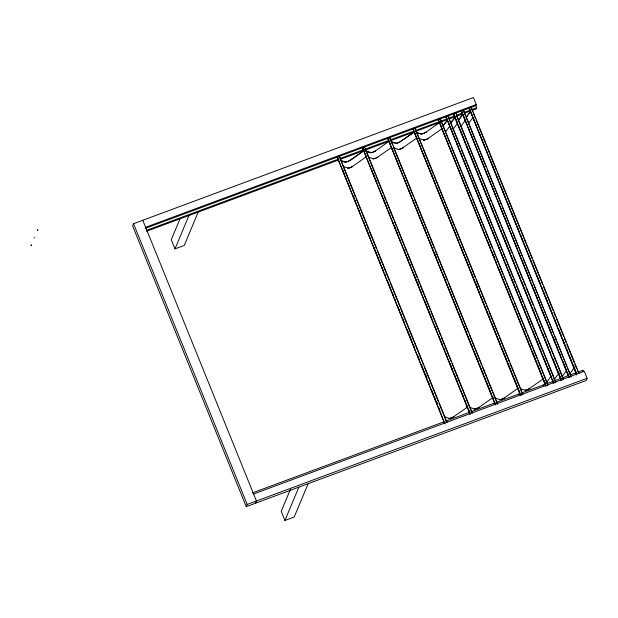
<?xml version="1.0" encoding="UTF-8"?>
<svg xmlns="http://www.w3.org/2000/svg" width="618" height="618" viewBox="0 0 618 618"><rect width="100%" height="100%" fill="white"/><g stroke="black" fill="none" stroke-linecap="round" stroke-linejoin="round"><path stroke-width="0.93" d="M472.615 110.243L476.231 108.899L476.694 107.795L475.829 105.663L476.285 104.558L473.45 97.536L133.519 223.701L132.6 225.902L246.25 506.66L586.181 380.495L587.1 378.293L584.257 371.271L253.604 493.991M180.093 218.656L171.286 239.707L174.994 248.861L184.264 245.423L198.208 212.082M174.994 248.861L188.938 215.528M337.15 156.918L444.813 423.77L337.15 156.918L339.313 156.115L447.162 422.527M337.389 157.296L338.517 159.877M344.921 170.862L339.313 156.115M470.059 414.4L362.403 147.547L364.566 146.744L472.407 413.156M362.635 147.918L362.218 147.996M364.566 146.744L363.917 147.362M495.312 405.029L387.648 138.177L389.811 137.374L497.66 403.786M387.888 138.548L387.463 138.625M389.124 138.092L389.811 137.374M246.25 506.66L247.177 504.45L133.519 223.701M255.52 503.214L256.447 501.013L142.789 220.255M520.194 394.763L412.901 128.807L415.064 128.003L522.905 394.415L520.742 395.219L412.901 128.807M414.369 128.722L415.064 128.003M545.81 386.289L438.147 119.436L440.31 118.633L548.158 385.045L545.995 385.848L438.147 119.436M438.386 119.807L437.961 119.877M440.124 119.073L440.31 118.633M553.535 383.423L445.872 116.57L448.035 115.767L555.883 382.179M446.111 116.941L445.686 117.011M290.406 489.371L281.236 511.31L284.937 520.464L294.207 517.019L308.158 483.685M447.347 116.485L448.035 115.767M453.597 113.704L561.26 380.557L453.411 114.145L455.76 112.901L563.608 379.313L562.164 379.846M453.836 114.075L453.411 114.145M284.937 520.464L298.888 487.123M455.574 113.341L455.76 112.901M567.525 367.942L571.148 376.887L463.485 110.035L461.322 110.838L568.985 377.691M462.797 110.746L463.485 110.035M469.047 107.965L576.71 374.817L469.047 107.965L471.21 107.169L579.058 373.573M469.286 108.343L468.861 108.413M470.522 107.88L471.21 107.169M582.473 371.341L582.936 370.236L578.417 371.912M442.843 126.049L447.177 120.224M443.145 125.948L446.945 120.85M454.902 117.358L450.452 123.26M455.211 117.25L450.499 123.306M445.315 132.152L449.649 126.335M458.293 120.309L462.627 114.492M459.135 119.483L462.395 115.11M453.04 129.286L457.374 123.461M466.018 117.443L470.352 111.626M466.32 117.343L467.95 115.157M469.031 113.704L470.661 111.518M460.765 126.412L465.099 120.595M468.49 123.546L472.824 117.729M546.606 382.357L550.939 376.54M559.205 372.948L554.037 379.668M562.056 376.625L566.389 370.808M569.781 373.759L574.655 367.208M350.128 160.325L363.956 150.583M363.469 151.039L350.414 160.24L347.022 161.785M352.36 166.59L366.428 156.686M389.201 141.213L375.141 151.116M391.673 147.316L377.613 157.219M414.454 131.843L399.645 142.14M414.732 131.75L399.174 142.356M416.926 137.945L402.117 148.243M425.879 132.213L439.985 122.379M428.351 138.316L442.171 128.575M467.718 406.891L453.318 416.988M492.963 397.521L478.896 407.424M493.504 403.739L495.041 402.65M518.216 388.15L503.817 398.247M518.757 394.361L520.286 393.28M543.461 378.78L528.653 389.077M543.237 385.532L545.539 383.909L544.497 381.345M375.659 150.862L373.929 151.727M426.157 132.121L424.898 132.77M428.112 138.478L428.629 138.223M504.667 397.807L502.419 398.88M529.92 388.436L529.07 388.876M350.159 160.41L347.61 161.576M352.623 166.512L349.494 167.887M377.876 157.142L376.872 157.613M425.902 132.298L424.427 132.986M403.121 147.772L401.646 148.459M428.374 138.401L427.37 138.872M453.913 416.725L452.909 417.196M478.571 407.617L479.166 407.355M375.033 151.256L372.268 152.414M352.252 166.729L350.082 167.679M377.505 157.358L374.74 158.517M428.004 138.61L426.891 139.089M478.154 407.826L478.788 407.563M452.438 417.413L453.079 417.165M477.683 408.042L478.324 407.795M503.577 398.425L501.862 399.143M528.823 389.054L526.528 389.981M398.664 142.573L399.282 142.356M423.909 133.202L424.535 132.986M376.509 157.829L375.327 158.308M401.754 148.459L399.437 149.324M425.238 139.776L427.007 139.089M451.92 417.629L452.546 417.413M477.791 408.042L476.617 408.513M528.29 389.301L527.115 389.773M372.855 152.206L373.457 151.974M398.703 142.603L396.965 143.214M423.353 133.465L423.956 133.233M400.58 148.938L401.175 148.706M425.825 139.568L426.428 139.336M451.372 417.884L451.967 417.652M37.35 230.074L37.968 229.842M37.227 230.367L37.845 230.135M34.06 237.922L34.678 237.698M31.024 245.191L31.642 244.96M30.9 245.485L31.518 245.253M145.632 227.277L476.285 104.558M145.168 228.382L475.829 105.663M336.964 157.366L339.127 156.563M412.716 129.247L413.179 129.077M146.937 230.182L338.471 159.096M340.271 158.424L388.158 140.657M389.966 139.985L413.45 131.271M415.257 130.599L438.749 121.877M440.557 121.205L446.876 118.865M448.683 118.192L454.106 116.176M456.818 115.172L462.233 113.164M464.041 112.491L470.368 110.143M472.175 109.471L476.694 107.795M146.481 231.286L338.007 160.201M339.815 159.529L363.299 150.815M365.107 150.143L388.598 141.422M390.406 140.749L447.324 119.629M449.124 118.957L462.681 113.928M464.489 113.256L470.808 110.908M252.275 492.955L443.801 421.878M445.609 421.206L469.101 412.484M470.908 411.82L494.4 403.098M496.2 402.426L519.692 393.712M521.499 393.04L544.991 384.319M546.799 383.654L553.118 381.306M554.925 380.634L561.252 378.286M563.06 377.613L568.475 375.605M570.283 374.933L576.609 372.584M555.157 382.442L553.72 382.982L445.872 116.57M571.333 376.439L569.17 377.243L461.322 110.838M247.177 504.45L587.1 378.293M422.766 133.673L423.376 133.403M501.886 399.089L500.727 399.529M476.03 408.722L476.64 408.459M451.387 417.83L450.228 418.27M422.859 133.588L421.329 134.067L416.347 132.291M397.606 142.959L395.597 143.461L391.596 142.07M371.719 152.592L372.36 152.337M347.107 161.707L345.578 162.186M424.69 139.946L425.331 139.691M400.078 149.069L398.95 149.456M374.832 158.44L373.705 158.826M348.938 168.065L349.579 167.81M525.98 390.159L526.613 389.904M501.368 399.274L500.24 399.661M476.115 408.645L474.987 409.039M450.87 418.015L449.742 418.409M422.372 133.751L420.85 134.091M371.874 152.492L370.352 152.839L366.343 151.441M424.203 140.085L424.836 139.853M346.621 161.862L345.099 162.21L341.097 160.811M374.338 158.594L373.002 158.957M349.093 167.965L347.571 168.312M525.485 390.29L526.127 390.058M475.628 408.799L474.284 409.162M396.686 143.237L391.094 141.661M424.404 139.969L423.315 140.193M371.433 152.607L365.848 151.039M398.548 149.548L399.158 149.34M348.66 168.088L343.067 166.512M525.084 390.383L525.694 390.182M500.441 399.552L499.359 399.776M449.34 418.494L449.943 418.293M424.048 140.054L418.811 138.393M398.795 149.425L398.069 149.571M373.55 158.795L368.313 157.142M525.339 390.259L520.101 388.606M500.086 399.63L494.856 397.977M474.84 409L469.603 407.347M449.039 418.533L449.587 418.371M398.533 149.456L393.566 147.772M345.562 162.094L340.595 160.41M449.325 418.401L444.357 416.717M416.038 132.422L420.047 133.812M582.936 370.236L583.508 371.665M471.387 108.505L472.832 112.082M473.558 113.867L475.366 118.339M476.092 120.124L485.864 144.264M486.582 146.049L496.354 170.189M497.081 171.974L506.853 196.115M507.579 197.899L532.183 258.695M532.909 260.479L542.681 284.62M543.407 286.404L553.18 310.545M553.898 312.329L555.706 316.802M556.432 318.587L563.67 336.47M564.396 338.255L566.204 342.727M566.93 344.52L574.168 362.395M574.887 364.187L576.702 368.652M577.421 370.445L578.51 373.125M469.688 109.131L472.538 116.385M473.303 118.077L475.072 122.642M475.837 124.334L476.88 127.115M478.332 130.692L485.57 148.567M486.335 150.259L487.378 153.04M488.823 156.617L489.912 159.297M490.677 160.981L496.061 174.492M496.826 176.184L498.595 180.757M499.359 182.441L500.402 185.222M501.175 186.914L506.559 200.425M507.324 202.109L509.093 206.682M509.858 208.366L510.901 211.147M511.665 212.839L517.05 226.35M517.822 228.034L519.583 232.607M520.356 234.292L521.399 237.073M522.164 238.764L523.933 243.33M524.697 245.022L527.548 252.275M528.313 253.959L530.082 258.533M530.847 260.217L531.889 262.998M532.654 264.689L534.423 269.263M535.188 270.947L540.58 284.458M541.345 286.142L542.388 288.93M543.152 290.614L544.921 295.188M545.686 296.872L547.092 300.549M548.174 303.229L551.071 310.383M551.835 312.067L552.878 314.856M553.651 316.54L555.412 321.113M556.185 322.797L557.583 326.474M558.672 329.155L561.569 336.308M562.334 337.992L565.91 347.038M566.675 348.722L568.081 352.399M569.17 355.08L572.059 362.233M572.832 363.917L576.409 372.963M463.299 110.475L465.47 115.836M466.196 117.629L475.968 141.761M476.687 143.554L486.459 167.694M487.185 169.479L501.298 204.342M502.025 206.134L511.797 230.267M512.515 232.059L522.287 256.2M523.013 257.984L532.786 282.125M533.512 283.909L543.276 308.05M544.002 309.834L545.81 314.307M546.536 316.092L553.774 333.975M554.5 335.759L556.308 340.232M557.034 342.017L564.273 359.9M564.991 361.684L566.806 366.157M461.6 111.109L465.176 120.147M465.941 121.831L466.984 124.62M468.436 128.196L469.518 130.877M470.283 132.561L475.675 146.072M476.439 147.756L477.482 150.545M478.973 154.021L480.016 156.802M480.781 158.486L486.165 171.997M486.93 173.689L488.699 178.254M489.464 179.946L490.507 182.727M491.279 184.411L496.663 197.922M497.428 199.614L499.197 204.179M499.962 205.871L501.005 208.652M501.77 210.336L503.539 214.909M504.303 216.594L507.154 223.847M507.926 225.539L509.688 230.112M510.46 231.796L511.503 234.577M512.268 236.261L514.037 240.835M514.802 242.526L517.652 249.772M518.417 251.464L520.186 256.037M520.951 257.721L521.994 260.502M522.758 262.194L524.528 266.76M525.292 268.451L530.684 281.962M531.449 283.647L532.492 286.428M533.257 288.119L535.026 292.685M535.791 294.377L537.197 298.054M538.278 300.734L541.175 307.888M541.94 309.572L545.516 318.61M546.281 320.302L547.687 323.979M548.776 326.659L551.673 333.813M552.438 335.497L556.015 344.543M556.779 346.227L557.822 349.008M559.275 352.584L560.719 356.161M562.928 361.422L566.505 370.468M567.278 372.152L569.039 376.725M456.3 115.133L466.072 139.266M466.791 141.058L480.904 175.921M481.631 177.714L491.403 201.847M492.129 203.639L500.086 223.307M500.812 225.091L501.901 227.772M502.619 229.564L512.392 253.697M513.118 255.489L522.89 279.622M523.608 281.414L525.424 285.879M526.142 287.671L533.38 305.547M534.106 307.339L535.914 311.812M536.64 313.596L543.879 331.48M544.605 333.264L546.412 337.737M547.139 339.521L556.903 363.662M557.629 365.447L563.06 378.857M454.238 114.871L455.281 117.652M456.045 119.336L457.088 122.117M458.541 125.693L459.622 128.382M460.387 130.066L465.779 143.577M466.544 145.261L468.305 149.834M469.077 151.518L470.12 154.307M470.885 155.991L476.269 169.502M477.034 171.186L478.803 175.759M479.568 177.443L480.611 180.232M481.376 181.916L483.145 186.489M483.909 188.173L486.768 195.427M487.532 197.111L489.301 201.684M490.066 203.376L491.109 206.157M491.874 207.841L493.643 212.414M494.408 214.098L497.258 221.352M498.023 223.044L499.792 227.609M500.557 229.301L501.6 232.082M502.372 233.766L504.133 238.339M504.906 240.023L510.29 253.534M511.055 255.226L512.098 258.007M512.863 259.691L514.632 264.265M515.397 265.949L516.803 269.626M517.892 272.314L520.781 279.46M521.553 281.151L525.13 290.19M525.895 291.881L527.301 295.558M528.382 298.239L531.279 305.392M532.044 307.076L535.621 316.115M536.385 317.806L537.428 320.587M538.881 324.164L540.325 327.741M542.542 333.002L546.119 342.04M546.884 343.732L548.653 348.297M549.417 349.989L550.823 353.666M553.033 358.927L556.609 367.965M557.382 369.657L559.143 374.23M559.916 375.914L561.314 379.591M447.849 116.207L460.518 147.501M461.237 149.286L471.009 173.426M471.735 175.211L481.507 199.351M482.233 201.136L492.005 225.276M492.724 227.061L502.496 251.202M503.222 252.994L505.03 257.459M505.756 259.251L512.994 277.127M513.712 278.919L515.528 283.384M516.246 285.176L523.485 303.052M524.211 304.844L526.018 309.309M526.745 311.101L536.517 335.234M537.243 337.026L547.007 361.167M547.733 362.951L555.698 382.619M446.15 116.841L447.919 121.414M448.683 123.098L449.726 125.879M450.491 127.571L455.875 141.082M456.648 142.766L458.409 147.339M459.182 149.023L460.225 151.804M460.989 153.496L462.395 157.173M463.523 159.753L466.374 167.007M467.138 168.691L468.907 173.264M469.672 174.948L470.715 177.737M471.48 179.421L473.249 183.994M474.014 185.678L476.872 192.932M477.637 194.616L479.406 199.189M480.171 200.873L481.213 203.662M481.978 205.346L483.747 209.919M484.512 211.603L489.896 225.114M490.661 226.798L491.704 229.587M492.476 231.271L494.238 235.844M495.01 237.528L496.409 241.205M497.498 243.886L500.395 251.039M501.159 252.723L502.202 255.512M502.967 257.196L504.736 261.769M505.501 263.453L506.907 267.13M507.996 269.811L510.885 276.964M511.658 278.656L515.234 287.694M515.999 289.379L517.042 292.167M518.487 295.744L521.383 302.89M522.148 304.581L525.725 313.62M526.49 315.304L528.259 319.877M529.023 321.561L530.429 325.238M532.646 330.506L536.223 339.545M536.988 341.229L538.757 345.802M539.522 347.494L540.928 351.171M543.098 356.532L546.714 365.47M547.486 367.162L549.247 371.727M550.012 373.419L551.055 376.2M552.546 379.676L553.589 382.457M440.85 120.865L450.622 145.006M451.341 146.79L461.113 170.931M461.839 172.716L471.611 196.856M472.337 198.641L482.102 222.781M482.828 224.566L484.636 229.039M485.362 230.823L492.6 248.706M493.326 250.491L495.134 254.964M495.86 256.748L503.098 274.631M503.817 276.416L505.632 280.889M506.351 282.681L513.589 300.557M514.315 302.349L516.123 306.814M516.849 308.606L526.621 332.739M527.339 334.531L537.112 358.664M537.838 360.456L547.61 384.589M493.179 254.57L494.261 257.25M438.788 120.603L439.831 123.384M440.595 125.068L445.98 138.579M446.752 140.271L448.514 144.844M449.278 146.528L450.329 149.309M451.094 151.001L452.855 155.566M453.627 157.258L456.478 164.512M457.243 166.196L459.012 170.769M459.777 172.453L460.819 175.234M461.584 176.926L463.353 181.491M464.118 183.183L469.502 196.694M470.275 198.378L471.318 201.159M472.082 202.851L473.851 207.416M474.616 209.108L476.022 212.785M477.104 215.466L480.001 222.619M480.765 224.303L481.808 227.084M482.581 228.776L484.342 233.349M485.107 235.033L486.513 238.71M487.602 241.391L490.499 248.544M491.264 250.228L494.84 259.274M495.605 260.958L496.648 263.739M498.093 267.316L500.989 274.469M501.754 276.153L505.331 285.199M506.103 286.883L507.865 291.457M508.637 293.141L510.035 296.818M512.252 302.078L515.829 311.124M516.594 312.808L518.363 317.382M519.128 319.066L520.534 322.743M522.704 328.112L526.327 337.049M527.092 338.734L528.861 343.307M529.626 344.991L530.669 347.779M532.16 351.248L536.818 362.975M537.583 364.659L539.352 369.232M540.117 370.916L541.159 373.705M542.612 377.281L545.864 385.323M414.879 128.451L422.836 148.119M423.562 149.904L433.334 174.044M434.06 175.829L443.824 199.969M444.551 201.754L454.323 225.894M455.049 227.679L464.821 251.82M465.539 253.604L475.312 277.745M476.038 279.529L485.81 303.67M486.528 305.454L488.344 309.927M489.062 311.719L498.834 335.852M499.56 337.644L509.332 361.777M510.059 363.569L519.831 387.702M520.549 389.494L522.357 393.96M431.379 173.704L432.461 176.393M441.885 199.606L442.951 202.302M452.376 225.516L453.442 228.22M475.875 283.623L476.957 286.304M413.496 130.074L418.201 141.692M418.965 143.384L420.008 146.165M420.773 147.849L422.542 152.422M423.307 154.114L424.713 157.791M425.802 160.471L428.699 167.625M429.464 169.309L433.04 178.347M433.805 180.039L435.211 183.716M436.293 186.397L439.189 193.55M439.954 195.234L443.531 204.272M444.303 205.964L446.065 210.529M446.829 212.221L449.688 219.475M450.406 221.259L454.029 230.197M454.794 231.889L456.563 236.462M457.328 238.146L458.734 241.823M460.904 247.185L464.527 256.13M465.292 257.814L467.053 262.387M467.826 264.071L469.232 267.748M470.313 270.429L475.018 282.055M475.783 283.739L477.552 288.312M478.317 289.996L479.359 292.777M480.812 296.354L488.05 314.238M488.815 315.922L489.858 318.703M491.302 322.279L498.541 340.163M499.305 341.847L500.348 344.635M501.801 348.204L509.039 366.088M509.804 367.772L511.573 372.345M512.337 374.029L513.38 376.818M514.145 378.502L519.529 392.013M389.626 137.822L392.523 144.967M393.249 146.76L403.013 170.892M403.739 172.685L413.512 196.825M414.238 198.61L424.01 222.75M424.728 224.535L426.544 229.008M427.262 230.792L434.5 248.675M435.226 250.46L437.034 254.933M437.76 256.717L444.999 274.601M445.725 276.385L447.532 280.858M448.251 282.642L458.023 306.783M458.749 308.567L468.521 332.708M469.247 334.5L481.546 364.89M482.272 366.683L492.044 390.815M492.77 392.608L497.475 404.226M424.581 228.652L425.663 231.333M435.087 254.546L436.154 257.25M388.652 140.24L390.421 144.805M391.186 146.497L392.229 149.278M392.994 150.962L394.763 155.535M395.528 157.227L398.378 164.473M399.104 166.265L400.912 170.738M401.677 172.422L402.72 175.203M403.492 176.895L405.253 181.46M406.018 183.152L407.424 186.829M408.513 189.51L411.41 196.663M412.175 198.347L413.218 201.128M413.983 202.82L415.752 207.385M416.517 209.077L417.922 212.754M419.012 215.435L426.242 233.31M427.015 235.002L428.058 237.783M429.502 241.36L436.741 259.243M437.505 260.927L438.548 263.708M440.001 267.285L441.445 270.862M442.573 273.442L447.239 285.168M448.004 286.852L449.773 291.426M450.537 293.11L451.943 296.787M453.071 299.367L457.729 311.093M458.494 312.778L460.263 317.351M461.028 319.035L462.071 321.816M463.562 325.292L468.228 337.019M468.992 338.703L470.761 343.276M471.526 344.96L472.569 347.749M474.014 351.318L478.718 362.944M479.491 364.628L481.252 369.201M482.025 370.885L483.067 373.674M484.512 377.25L485.601 379.931M486.366 381.615L491.75 395.126M492.515 396.81L493.558 399.599M387.648 138.177L495.497 404.589M365.462 149.873L375.234 174.006M375.96 175.798L383.199 193.673M383.917 195.466L385.732 199.938M386.451 201.723L393.689 219.606M394.415 221.391L396.223 225.864M396.949 227.648L406.721 251.789M407.447 253.573L417.212 277.714M417.938 279.498L419.746 283.971M420.472 285.755L430.244 309.896M430.97 311.681L440.742 335.821M441.461 337.613L451.233 361.746M451.959 363.538L471.503 411.812M373.287 173.681L374.369 176.362M383.793 199.575L384.859 202.279M394.269 225.516L395.35 228.196M417.776 283.6L418.865 286.281M362.681 147.818L364.489 152.291M365.215 154.075L366.296 156.763M371.364 169.278L372.445 171.958M373.172 173.743L374.979 178.216M375.705 180.008L376.795 182.689M381.862 195.203L382.944 197.884M383.67 199.668L385.477 204.141M386.204 205.933L387.285 208.614M388.737 212.19L389.819 214.871M392.353 221.128L393.442 223.809M394.16 225.601L395.976 230.066M396.694 231.858L397.783 234.539M399.228 238.115L400.317 240.796M403.569 248.838L406.466 255.991M407.192 257.783L408.274 260.464M409.726 264.041L410.808 266.721M414.068 274.771L416.965 281.916M417.683 283.708L418.772 286.389M420.217 289.966L421.306 292.646M424.566 300.696L427.455 307.841M428.181 309.633L429.989 314.106M430.715 315.891L431.804 318.571M435.057 326.621L436.509 330.197M438.68 335.559L440.487 340.031M441.213 341.816L442.295 344.496M443.747 348.073L444.829 350.754M445.555 352.546L446.999 356.123M449.17 361.484L450.985 365.956M451.704 367.741L452.793 370.421M454.238 373.998L455.327 376.679M456.045 378.471L457.135 381.151M462.202 393.666L463.284 396.347M464.736 399.923L465.817 402.612M466.544 404.396L467.633 407.077M469.077 410.653L470.159 413.334M362.403 147.547L470.244 413.96M345.64 172.654L355.412 196.787M356.138 198.579L357.946 203.052M358.672 204.836L365.91 222.719M366.636 224.504L368.444 228.977M369.162 230.761L376.401 248.645M377.127 250.429L378.934 254.902M379.661 256.686L389.433 280.827M390.159 282.611L399.931 306.752M400.649 308.536L423.454 364.859M424.172 366.652L433.944 390.785M434.67 392.577L438.286 401.515M439.012 403.299L446.25 421.182M342.975 170.545L344.056 173.225M353.465 196.462L354.547 199.143M366.482 228.629L367.571 231.31M425.81 375.18L426.899 377.861M436.3 401.097L437.389 403.778M342.496 169.711L344.666 175.072M345.392 176.856L346.474 179.544M347.926 183.113L349.008 185.802M352.994 195.636L355.165 200.997M355.883 202.781L356.972 205.47M358.417 209.046L359.506 211.727M363.484 221.561L365.655 226.922M366.381 228.714L368.189 233.179M368.915 234.971L369.997 237.652M373.983 247.486L376.153 252.847M376.88 254.639L378.687 259.104M379.406 260.896L380.495 263.577M381.939 267.154L383.029 269.834M384.473 273.411L385.199 275.195M387.37 280.564L389.178 285.029M389.904 286.822L390.993 289.502M392.438 293.079L393.527 295.759M394.972 299.336L395.698 301.12M397.868 306.489L399.676 310.954M400.402 312.747L401.484 315.427M402.936 319.004L404.017 321.684M407.277 329.734L410.174 336.887M410.893 338.672L411.982 341.352M413.427 344.929L414.516 347.61M417.768 355.659L419.22 359.236M421.391 364.597L423.199 369.07M423.925 370.854L425.006 373.535M425.732 375.327L426.822 378.007M428.266 381.584L429.711 385.161M431.882 390.522L433.697 394.995M434.415 396.779L435.505 399.46M436.231 401.252L437.312 403.933M438.765 407.509L439.846 410.19"/></g></svg>
